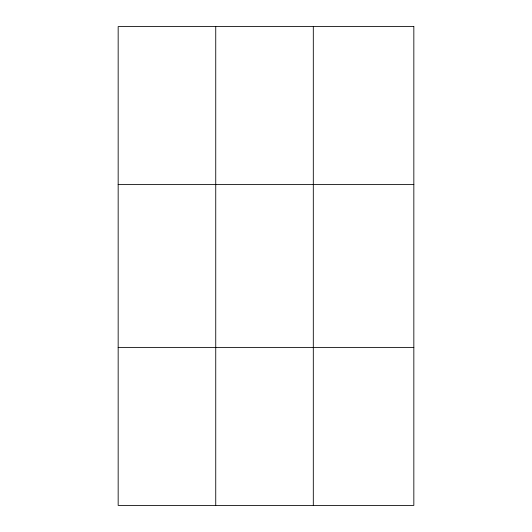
<?xml version="1.0" encoding="UTF-8"?>
<svg xmlns="http://www.w3.org/2000/svg" width="532" height="532" viewBox="0 0 532 532"><rect width="100%" height="100%" fill="white"/><g stroke="black" fill="none" stroke-linecap="round" stroke-linejoin="round"><path stroke-width="0.8" d="M215.739 505.4L215.739 26.6M313.308 505.4L313.308 26.6M118.164 184.604L413.836 184.604M118.164 347.396L413.836 347.396M413.836 26.6L413.836 505.4L118.164 505.4L118.164 26.6L413.836 26.6"/></g></svg>
